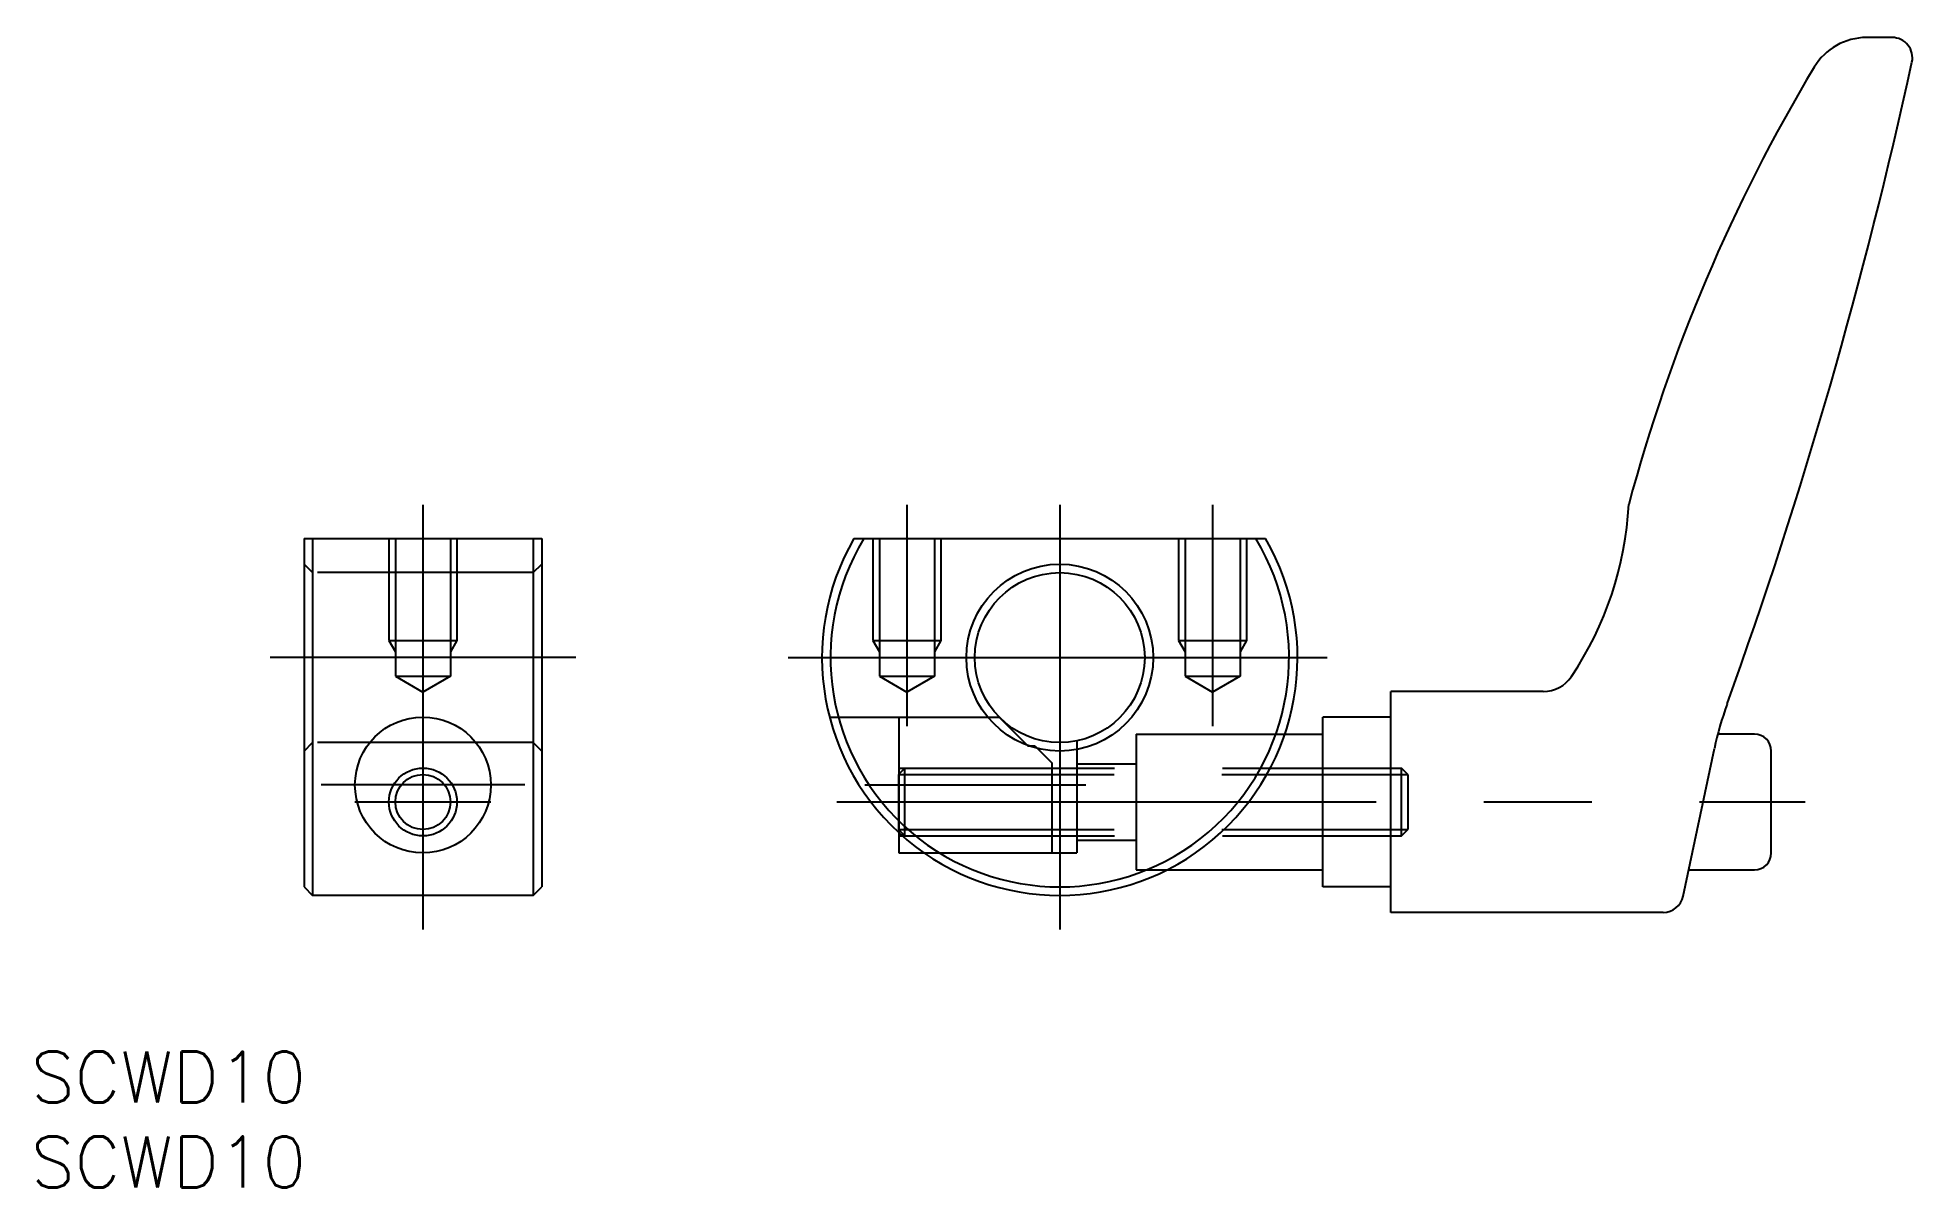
# Model space of a CAD drawing. Extents: x -60 to 50, y -31 to 36.
import ezdxf

# ---------------------------------------------------------------- set-up
doc = ezdxf.new("R2010")
doc.units = 0
doc.linetypes.add('CENTER', pattern=[50.8, 31.75, -6.35, 6.35, -6.35])
doc.linetypes.add('DASHED', pattern=[19.05, 12.7, -6.35])
doc.layers.get('0').update_dxf_attribs({"linetype": 'CONTINUOUS'})
doc.layers.add('CENTER', color=1, linetype='CENTER')
doc.styles.get("Standard").update_dxf_attribs({"font": 'txt.shx', "height": 3, "bigfont": 'bigfont.shx'})

msp = doc.modelspace()

# ---------------------------------------------------------------- linework, layer by layer
at = {"color": 7, "linetype": 'CONTINUOUS'}
for p, q in [((49.01, 36.5), (47.51, 36.5)), ((-44.5, 7), (-44.5, -13.5)), ((-44.5, 7), (-30.5, 7)), ((-44, 7), (-44, -14)), ((-31, 7), (-31, -14)), ((-30.5, 7), (-30.5, -13.5)), ((-12.12, 7), (12.12, 7)), ((28.47, -2), (19.5, -2)), ((19.5, -15), (19.5, -2)), ((19.5, -3.5), (15.5, -3.5)), ((15.5, -13.5), (15.5, -3.5)), ((13.26, -4.5), (15.5, -4.5)), ((36.7, -14.05), (38.55, -5.36)), ((40.9, -4.5), (38.75, -4.5)), ((41.9, -11.5), (41.9, -5.5)), ((-9.47, -10.31), (-9.47, -11.5)), ((-9.47, -11.5), (-7.98, -11.5)), ((6.3, -12.5), (15.5, -12.5)), ((37.03, -12.5), (40.9, -12.5)), ((-44.5, -13.5), (-44, -14)), ((-31, -14), (-44, -14)), ((-31, -14), (-30.5, -13.5)), ((19.5, -13.5), (15.5, -13.5)), ((35.53, -15), (19.5, -15))]:
    msp.add_line(p, q, dxfattribs=at)
at = {"color": 3, "linetype": 'DASHED'}
for p, q in [((-39.5, 7), (-39.5, 1)), ((-39.12, 7), (-39.12, -1.1)), ((-35.88, 7), (-35.88, -1.1)), ((-35.5, 7), (-35.5, 1)), ((-11, 7), (-11, 1)), ((-10.62, 7), (-10.62, -1.1)), ((-7.38, 7), (-7.38, -1.1)), ((-7, 7), (-7, 1)), ((7, 7), (7, 1)), ((7.38, 7), (7.38, -1.1)), ((10.62, 7), (10.62, -1.1)), ((11, 7), (11, 1)), ((-44, 5), (-44.5, 5.5)), ((-31, 5), (-44, 5)), ((-31, 5), (-30.5, 5.5)), ((-39.5, 1), (-35.5, 1)), ((-39.5, 1), (-39.12, 0.34)), ((-35.5, 1), (-35.88, 0.34)), ((-11, 1), (-7, 1)), ((-11, 1), (-10.62, 0.34)), ((-7, 1), (-7.38, 0.34)), ((7, 1), (11, 1)), ((7, 1), (7.38, 0.34)), ((11, 1), (10.62, 0.34)), ((-39.12, -1.1), (-37.5, -2.04)), ((-39.12, -1.1), (-35.88, -1.1)), ((-35.88, -1.1), (-37.5, -2.04)), ((-10.62, -1.1), (-9, -2.04)), ((-10.62, -1.1), (-7.38, -1.1)), ((-7.38, -1.1), (-9, -2.04)), ((7.38, -1.1), (9, -2.04)), ((7.38, -1.1), (10.62, -1.1)), ((10.62, -1.1), (9, -2.04)), ((-13.56, -3.5), (-3.57, -3.5)), ((-9.47, -3.5), (-9.47, -10.31)), ((-3.57, -3.5), (-1.87, -5.2)), ((-44.5, -5.5), (-44, -5)), ((-31, -5), (-44, -5)), ((-30.5, -5.5), (-31, -5)), ((-1.87, -5.2), (-1.47, -5.2)), ((-1.47, -5.2), (-0.47, -6.2)), ((1, -4.9), (1, -11.5)), ((4.5, -4.5), (13.26, -4.5)), ((4.5, -4.5), (4.5, -12.5)), ((-9.12, -6.5), (-9.5, -6.88)), ((-9.47, -6.5), (20.12, -6.5)), ((-9.12, -10.5), (-9.12, -6.5)), ((-0.47, -6.2), (-0.47, -11.5)), ((1, -6.25), (4.5, -6.25)), ((20.5, -6.88), (20.12, -6.5)), ((20.12, -10.5), (20.12, -6.5)), ((-9.5, -6.88), (20.5, -6.88)), ((-9.5, -6.88), (-9.5, -10.12)), ((-9.5, -6.9), (-9.5, -10.1)), ((20.5, -6.88), (20.5, -10.12)), ((-9.5, -10.12), (20.5, -10.12)), ((-9.12, -10.5), (-9.5, -10.12)), ((-9.47, -10.5), (20.12, -10.5)), ((1, -10.75), (4.5, -10.75)), ((20.12, -10.5), (20.5, -10.12)), ((-7.98, -11.5), (1, -11.5)), ((4.5, -12.5), (6.3, -12.5))]:
    msp.add_line(p, q, dxfattribs=at)
at = {"color": 7, "linetype": 'CONTINUOUS'}
for centre, radius in [((0, 0), 5.5), ((0, 0), 5), ((-37.5, -7.5), 4), ((-37.5, -8.5), 2)]:
    msp.add_circle(centre, radius, dxfattribs=at)
at = {"color": 3, "linetype": 'CONTINUOUS'}
msp.add_circle((-37.5, -8.5), 1.62, dxfattribs=at)
at = {"color": 7, "linetype": 'CONTINUOUS'}
for centre, radius, start, end in [((47.51, 32.9), 3.6, 90, 148.9708), ((49.01, 35.3), 1.2, 347.6798, 90), ((130.12, -16.79), 100, 148.9708, 165.0534), ((-242.91, 99.06), 300, 340.1658, 347.6798), ((13.53, 10.04), 20, 326.1142, 357.0316), ((0, 0), 14, 150, 30), ((0, 0), 13.5, 148.7671, 31.2329), ((28.47, 0), 2, 270, 326.1142), ((58.11, -9.52), 20, 160.1658, 168), ((40.9, -5.5), 1, 0, 90), ((40.9, -11.5), 1, 270, 0), ((35.53, -13.8), 1.2, 270, 348)]:
    msp.add_arc(centre, radius, start, end, dxfattribs=at)
at = {"layer": 'CENTER', "color": 1, "linetype": 'CENTER'}
for p, q in [((-37.5, 9), (-37.5, -16)), ((-9, 9), (-9, -4.04)), ((0, 9), (0, -16)), ((9, 9), (9, -4.04)), ((-28.5, 0), (-46.5, 0)), ((-16, 0), (16, 0)), ((-31.5, -7.5), (-43.5, -7.5)), ((-11.47, -7.5), (1.53, -7.5)), ((-41.5, -8.5), (-33.5, -8.5)), ((-13.12, -8.5), (43.9, -8.5))]:
    msp.add_line(p, q, dxfattribs=at)

# ---------------------------------------------------------------- texts
at = {"color": 7, "linetype": 'CONTINUOUS'}
for p in [(-60.58, -26.19), (-60.58, -31.19)]:
    msp.add_text('SCWD10', height=3, dxfattribs=at).set_placement(p)

doc.saveas('drawing.dxf')
